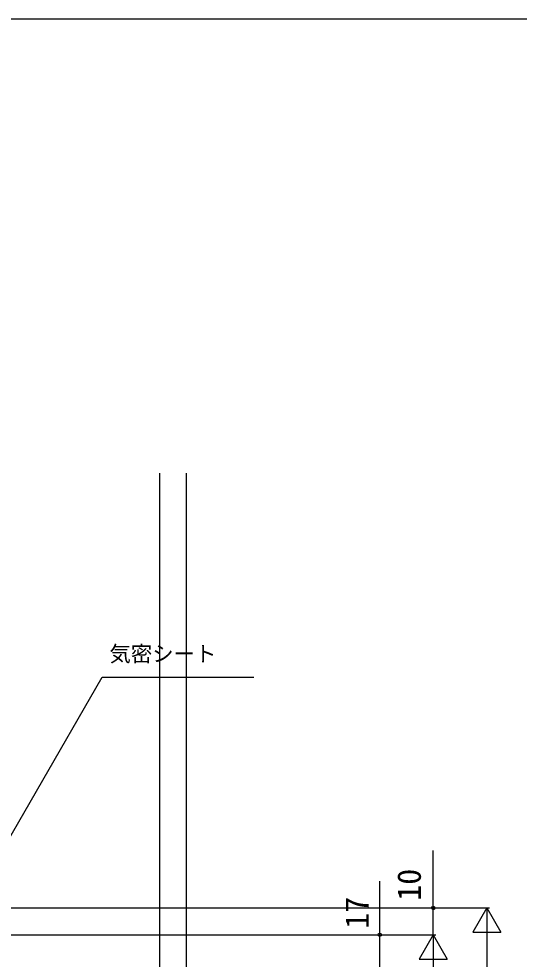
# Model space of a CAD drawing. Units: millimetres, scale not verified. Extents: x -525 to 525, y -783 to 778.
# Drawn here: x 82.3 to 269.4, y 395.5 to 747.2 of the extents above; entities that cross this region are included whole.
import ezdxf
from ezdxf.enums import TextEntityAlignment as Align

# ---------------------------------------------------------------- set-up
doc = ezdxf.new("R2010")
doc.units = ezdxf.units.MM
doc.header["$LTSCALE"] = 4
for name, color, linetype in [('0-6_YKK_D', 6, 'Continuous'), ('0-7_YKK_ZWAK', 7, 'Continuous'), ('0-8_YSS_K', 3, 'Continuous')]:
    doc.layers.add(name, color=color, linetype=linetype)
doc.styles.add('ＭＳ ゴシック', font='')
doc.styles.get('ＭＳ ゴシック').set_extended_font_data('MS Gothic')

msp = doc.modelspace()

# ---------------------------------------------------------------- linework, layer by layer
at = {"layer": '0-6_YKK_D'}
for p, q in [((30.2, 414.619), (258.299, 414.619)), ((30.2, 414.619), (238.299, 414.619)), ((257.299, 414.619), (252.049, 405.526)), ((257.299, 414.619), (262.549, 405.526)), ((257.299, 414.619), (257.299, 396.433)), ((62.7, 404.619), (238.299, 404.619)), ((62.7, 404.619), (218.299, 404.619)), ((62.7, 404.619), (238.299, 404.619)), ((237.299, 404.619), (232.049, 395.526)), ((237.299, 404.619), (242.549, 395.526)), ((237.299, 404.619), (237.299, 386.433)), ((252.049, 405.526), (262.549, 405.526)), ((257.299, 404.119), (257.299, -19.381)), ((232.049, 395.526), (242.549, 395.526))]:
    msp.add_line(p, q, dxfattribs=at)
for points in [[(63, 413.522), (64.275, 415.731), (113.514, 501.016), (170.192, 501.016)], [(237.299, 404.619), (237.299, 414.619), (237.299, 436.169)], [(217.299, 387.619), (217.299, 404.619), (217.299, 424.692)]]:
    msp.add_lwpolyline(points, dxfattribs=at)
for centre in [(237.299, 414.619), (217.299, 404.619)]:
    msp.add_circle(centre, 0.637, dxfattribs=at)
at = {"layer": '0-7_YKK_ZWAK'}
msp.add_line((-525, 747.2), (525, 747.2), dxfattribs=at)
at = {"layer": '0-8_YSS_K'}
for p, q in [((135, 373.119), (135, 577.2)), ((145, 373.119), (145, 577.2))]:
    msp.add_line(p, q, dxfattribs=at)

# ---------------------------------------------------------------- texts
at = {"layer": '0-6_YKK_D', "style": 'ＭＳ ゴシック'}
msp.add_text('気密シート', height=5.865, dxfattribs=at).set_placement((116.21, 505.029), align=Align.BOTTOM_LEFT)
for s, p in [('10', (235.299, 417.328)), ('17', (215.799, 406.828))]:
    msp.add_text(s, height=8.798, rotation=90, dxfattribs=at).set_placement(p, align=Align.BOTTOM_LEFT)

doc.saveas('drawing.dxf')
